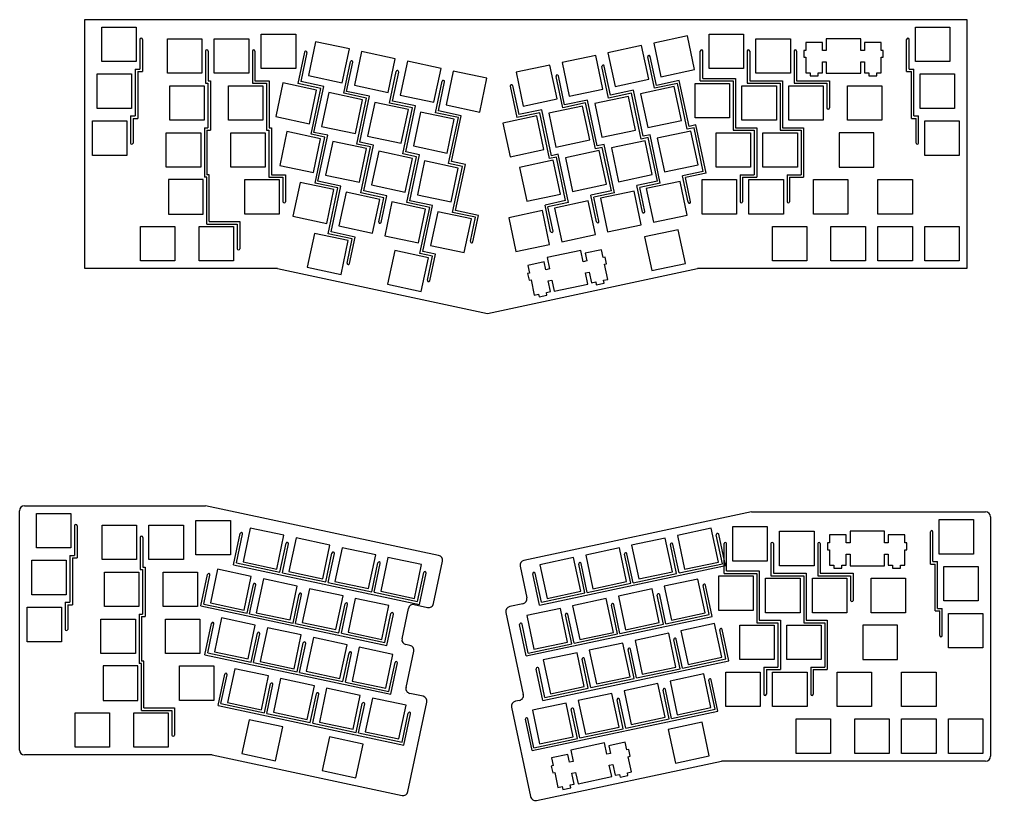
# Model space of a CAD drawing. Extents: x -142 to 266, y -499 to 615.
# Drawn here: x -141.7 to 252.8, y -300.7 to 16.4 of the extents above; entities that cross this region are included whole.
import ezdxf

# ---------------------------------------------------------------- set-up
doc = ezdxf.new("R2010")
doc.units = 0
doc.header["$MEASUREMENT"] = 0

msp = doc.modelspace()

# ---------------------------------------------------------------- linework, layer by layer
at = {"color": 0}
for p, q in [((-115.2, -84.75), (-115.2, 16.41)), ((-115.2, 16.41), (243.14, 16.41)), ((243.14, 16.41), (243.14, -84.75)), ((-108.29, 13.31), (-94.29, 13.31)), ((-108.29, -0.69), (-108.29, 13.31)), ((-94.29, 13.31), (-94.29, -0.69)), ((222.23, 13.31), (236.23, 13.31)), ((222.23, -0.69), (222.23, 13.31)), ((236.23, 13.31), (236.23, -0.69)), ((-92.79, 8.31), (-92.79, -3.74)), ((-91.79, 8.31), (-91.79, -4.74)), ((-81.62, 8.54), (-67.62, 8.54)), ((-81.62, -5.45), (-81.62, 8.54)), ((-67.62, 8.54), (-67.62, -5.45)), ((-62.57, 8.54), (-48.57, 8.54)), ((-62.57, -5.45), (-62.57, 8.54)), ((-48.57, 8.54), (-48.57, -5.45)), ((-43.52, 10.45), (-29.52, 10.45)), ((-43.52, -3.55), (-43.52, 10.45)), ((-29.52, 10.45), (-29.52, -3.55)), ((129.64, 9.75), (115.95, 6.84)), ((132.55, -3.94), (129.64, 9.75)), ((138.41, 10.45), (152.41, 10.45)), ((138.41, -3.55), (138.41, 10.45)), ((152.41, 10.45), (152.41, -3.55)), ((157.46, 8.54), (171.46, 8.54)), ((157.46, -5.45), (157.46, 8.54)), ((171.46, 8.54), (171.46, -5.45)), ((186.04, 8.54), (186.04, 3.84)), ((200.04, 8.54), (186.04, 8.54)), ((200.04, 3.84), (200.04, 8.54)), ((218.68, -4.74), (218.68, 8.31)), ((219.68, -3.74), (219.68, 8.31)), ((-21.41, 7.32), (-24.32, -6.37)), ((-7.72, 4.41), (-21.41, 7.32)), ((-10.63, -9.28), (-7.72, 4.41)), ((111.01, 5.79), (97.31, 2.88)), ((113.92, -7.9), (111.01, 5.79)), ((115.95, 6.84), (118.86, -6.85)), ((184.51, 7.07), (177.76, 7.07)), ((177.76, 7.07), (177.76, 3.84)), ((184.51, 3.84), (184.51, 7.07)), ((208.31, 7.07), (201.56, 7.07)), ((201.56, 7.07), (201.56, 3.84)), ((208.31, 3.84), (208.31, 7.07)), ((-66.12, 3.54), (-66.12, -9.51)), ((-65.12, 3.54), (-65.12, -8.51)), ((-47.07, 3.54), (-47.07, -9.51)), ((-46.07, 3.54), (-46.07, -8.51)), ((-25.93, 3.17), (-28.64, -9.6)), ((-24.95, 2.96), (-27.45, -8.83)), ((-2.78, 3.36), (-5.69, -10.33)), ((10.92, 0.45), (-2.78, 3.36)), ((8, -13.24), (10.92, 0.45)), ((92.37, 1.83), (78.68, -1.08)), ((95.28, -11.86), (92.37, 1.83)), ((97.31, 2.88), (100.22, -10.81)), ((116.23, -11.55), (113.51, 1.21)), ((117, -10.37), (114.49, 1.42)), ((134.86, -8.55), (134.86, 3.54)), ((135.86, -7.55), (135.86, 3.54)), ((153.91, 3.54), (153.91, -9.51)), ((154.91, 3.54), (154.91, -8.51)), ((172.96, 3.54), (172.96, -9.51)), ((173.96, 3.54), (173.96, -8.51)), ((177.76, 3.84), (176.94, 3.84)), ((176.94, 3.84), (176.94, 1.04)), ((176.94, 1.04), (177.76, 1.04)), ((177.76, 1.04), (177.76, -5.22)), ((186.04, 3.84), (184.51, 3.84)), ((201.56, 3.84), (200.04, 3.84)), ((209.14, 3.84), (208.31, 3.84)), ((208.31, -5.22), (208.31, 1.04)), ((208.31, 1.04), (209.14, 1.04)), ((209.14, 1.04), (209.14, 3.84)), ((-94.29, -0.69), (-108.29, -0.69)), ((-94.69, -3.74), (-92.79, -3.74)), ((-94.69, -3.74), (-94.69, -22.79)), ((-29.52, -3.55), (-43.52, -3.55)), ((-10.01, -13.56), (-7.29, -0.79)), ((-8.82, -12.79), (-6.31, -1)), ((15.85, -0.6), (12.94, -14.29)), ((29.55, -3.51), (15.85, -0.6)), ((26.64, -17.2), (29.55, -3.51)), ((73.74, -2.13), (60.05, -5.04)), ((76.65, -15.82), (73.74, -2.13)), ((78.68, -1.08), (81.59, -14.77)), ((97.59, -15.51), (94.88, -2.75)), ((98.36, -14.33), (95.86, -2.54)), ((118.86, -6.85), (132.55, -3.94)), ((152.41, -3.55), (138.41, -3.55)), ((184.51, -5.22), (184.51, -0.76)), ((184.51, -0.76), (186.04, -0.76)), ((186.04, -0.76), (186.04, -5.45)), ((200.04, -5.45), (200.04, -0.76)), ((200.04, -0.76), (201.56, -0.76)), ((201.56, -0.76), (201.56, -5.22)), ((219.68, -3.74), (221.59, -3.74)), ((221.59, -22.79), (221.59, -3.74)), ((236.23, -0.69), (222.23, -0.69)), ((-110.19, -5.74), (-96.19, -5.74)), ((-110.19, -19.74), (-110.19, -5.74)), ((-96.19, -5.74), (-96.19, -19.74)), ((-93.69, -4.74), (-91.79, -4.74)), ((-93.69, -4.74), (-93.69, -23.79)), ((-67.62, -5.45), (-81.62, -5.45)), ((-48.57, -5.45), (-62.57, -5.45)), ((-24.32, -6.37), (-10.63, -9.28)), ((8.63, -17.52), (11.34, -4.75)), ((9.81, -16.74), (12.32, -4.96)), ((34.49, -4.56), (31.58, -18.25)), ((48.18, -7.47), (34.49, -4.56)), ((45.27, -21.17), (48.18, -7.47)), ((60.05, -5.04), (62.96, -18.74)), ((78.96, -19.47), (76.25, -6.71)), ((79.73, -18.29), (77.22, -6.5)), ((135.86, -7.55), (149.2, -7.55)), ((149.2, -7.55), (149.2, -27.56)), ((171.46, -5.45), (157.46, -5.45)), ((177.76, -5.22), (179.49, -5.22)), ((179.49, -5.22), (179.49, -6.42)), ((179.49, -6.42), (182.79, -6.42)), ((182.79, -6.42), (182.79, -5.22)), ((182.79, -5.22), (184.51, -5.22)), ((186.04, -5.45), (200.04, -5.45)), ((201.56, -5.22), (203.29, -5.22)), ((203.29, -5.22), (203.29, -6.42)), ((203.29, -6.42), (206.59, -6.42)), ((206.59, -6.42), (206.59, -5.22)), ((206.59, -5.22), (208.31, -5.22)), ((218.68, -4.74), (220.59, -4.74)), ((220.59, -23.79), (220.59, -4.74)), ((224.14, -5.74), (238.14, -5.74)), ((224.14, -19.74), (224.14, -5.74)), ((238.14, -5.74), (238.14, -19.74)), ((-80.66, -10.51), (-66.66, -10.51)), ((-80.66, -24.5), (-80.66, -10.51)), ((-66.66, -10.51), (-66.66, -24.5)), ((-66.12, -9.51), (-65.16, -9.51)), ((-65.16, -9.51), (-65.16, -27.56)), ((-65.12, -8.51), (-64.16, -8.51)), ((-64.16, -8.51), (-64.16, -28.56)), ((-56.85, -10.51), (-42.85, -10.51)), ((-56.85, -24.5), (-56.85, -10.51)), ((-47.07, -9.51), (-41.35, -9.51)), ((-46.07, -8.51), (-40.35, -8.51)), ((-42.85, -10.51), (-42.85, -24.5)), ((-41.35, -9.51), (-41.35, -28.56)), ((-40.35, -8.51), (-40.35, -27.56)), ((-34.69, -9.33), (-37.6, -23.02)), ((-21, -12.24), (-34.69, -9.33)), ((-19.32, -11.58), (-28.64, -9.6)), ((-18.14, -10.81), (-27.45, -8.83)), ((-23.28, -30.21), (-19.32, -11.58)), ((-22.1, -29.44), (-18.14, -10.81)), ((-5.69, -10.33), (8, -13.24)), ((27.26, -21.48), (29.98, -8.71)), ((28.45, -20.71), (30.95, -8.92)), ((57.61, -10.67), (60.32, -23.44)), ((58.59, -10.46), (61.09, -22.25)), ((100.22, -10.81), (113.92, -7.9)), ((124.28, -10.86), (110.59, -13.77)), ((125.54, -9.57), (116.23, -11.55)), ((116.71, -11.45), (116.71, -11.45)), ((126.31, -8.39), (117, -10.37)), ((127.19, -24.56), (124.28, -10.86)), ((129.5, -28.2), (125.54, -9.57)), ((130.27, -27.01), (126.31, -8.39)), ((132.7, -9.55), (146.7, -9.55)), ((132.7, -23.55), (132.7, -9.55)), ((134.86, -8.55), (148.2, -8.55)), ((146.7, -9.55), (146.7, -23.55)), ((148.2, -8.55), (148.2, -28.56)), ((151.75, -10.51), (165.75, -10.51)), ((151.75, -24.5), (151.75, -10.51)), ((153.91, -9.51), (167.25, -9.51)), ((154.91, -8.51), (168.25, -8.51)), ((165.75, -10.51), (165.75, -24.5)), ((167.25, -9.51), (167.25, -28.56)), ((168.25, -8.51), (168.25, -27.56)), ((170.8, -10.51), (184.8, -10.51)), ((170.8, -24.5), (170.8, -10.51)), ((172.96, -9.51), (186.3, -9.51)), ((173.96, -8.51), (187.3, -8.51)), ((184.8, -10.51), (184.8, -24.5)), ((186.3, -9.51), (186.3, -19.5)), ((187.3, -8.51), (187.3, -19.5)), ((194.61, -10.51), (208.61, -10.51)), ((194.61, -24.5), (194.61, -10.51)), ((208.61, -10.51), (208.61, -24.5)), ((-23.91, -25.94), (-21, -12.24)), ((-16.06, -13.29), (-18.97, -26.99)), ((-2.36, -16.2), (-16.06, -13.29)), ((-0.69, -15.54), (-10.01, -13.56)), ((0.5, -14.77), (-8.82, -12.79)), ((-4.65, -34.17), (-0.69, -15.54)), ((-3.46, -33.4), (0.5, -14.77)), ((12.94, -14.29), (26.64, -17.2)), ((81.59, -14.77), (95.28, -11.86)), ((105.65, -14.82), (91.96, -17.73)), ((106.91, -13.53), (97.59, -15.51)), ((107.68, -12.35), (98.36, -14.33)), ((108.56, -28.52), (105.65, -14.82)), ((110.87, -32.17), (106.91, -13.53)), ((111.64, -30.98), (107.68, -12.35)), ((110.59, -13.77), (113.5, -27.47)), ((116.43, -12.53), (116.43, -12.53)), ((-5.27, -29.9), (-2.36, -16.2)), ((2.58, -17.25), (-0.33, -30.95)), ((16.27, -20.16), (2.58, -17.25)), ((17.95, -19.5), (8.63, -17.52)), ((19.13, -18.73), (9.81, -16.74)), ((13.99, -38.13), (17.95, -19.5)), ((15.17, -37.36), (19.13, -18.73)), ((31.58, -18.25), (45.27, -21.17)), ((62.96, -18.74), (76.65, -15.82)), ((87.02, -18.78), (73.32, -21.7)), ((88.28, -17.49), (78.96, -19.47)), ((89.05, -16.31), (79.73, -18.29)), ((89.93, -32.48), (87.02, -18.78)), ((92.24, -36.13), (88.28, -17.49)), ((93.01, -34.94), (89.05, -16.31)), ((91.96, -17.73), (94.87, -31.43)), ((-96.19, -19.74), (-110.19, -19.74)), ((-96.6, -22.79), (-94.69, -22.79)), ((-96.6, -22.79), (-96.6, -33.79)), ((-37.6, -23.02), (-23.91, -25.94)), ((13.36, -33.86), (16.27, -20.16)), ((21.21, -21.21), (18.3, -34.91)), ((34.9, -24.12), (21.21, -21.21)), ((36.58, -23.46), (27.26, -21.48)), ((37.77, -22.69), (28.45, -20.71)), ((32.62, -42.09), (36.58, -23.46)), ((33.81, -41.32), (37.77, -22.69)), ((68.38, -22.74), (54.69, -25.66)), ((69.64, -21.45), (60.32, -23.44)), ((70.41, -20.27), (61.09, -22.25)), ((71.29, -36.44), (68.38, -22.74)), ((73.6, -40.09), (69.64, -21.45)), ((74.37, -38.9), (70.41, -20.27)), ((73.32, -21.7), (76.23, -35.39)), ((146.7, -23.55), (132.7, -23.55)), ((221.59, -22.79), (223.49, -22.79)), ((223.49, -33.79), (223.49, -22.79)), ((238.14, -19.74), (224.14, -19.74)), ((-112.1, -24.79), (-98.1, -24.79)), ((-112.1, -38.79), (-112.1, -24.79)), ((-98.1, -24.79), (-98.1, -38.79)), ((-95.6, -23.79), (-93.69, -23.79)), ((-95.6, -23.79), (-95.6, -33.79)), ((-66.66, -24.5), (-80.66, -24.5)), ((-66.59, -27.56), (-65.16, -27.56)), ((-66.59, -27.56), (-66.59, -47.61)), ((-42.85, -24.5), (-56.85, -24.5)), ((-40.35, -27.56), (-39.4, -27.56)), ((-39.4, -27.56), (-39.4, -46.61)), ((-18.97, -26.99), (-5.27, -29.9)), ((31.99, -37.82), (34.9, -24.12)), ((54.69, -25.66), (57.6, -39.35)), ((113.5, -27.47), (127.19, -24.56)), ((132.3, -27.61), (129.5, -28.2)), ((133.07, -26.42), (130.27, -27.01)), ((136.05, -45.27), (132.3, -27.61)), ((137.24, -46.04), (133.07, -26.42)), ((149.2, -27.56), (157.77, -27.56)), ((165.75, -24.5), (151.75, -24.5)), ((157.77, -27.56), (157.77, -47.61)), ((168.25, -27.56), (176.82, -27.56)), ((184.8, -24.5), (170.8, -24.5)), ((176.82, -27.56), (176.82, -47.61)), ((208.61, -24.5), (194.61, -24.5)), ((220.59, -23.79), (222.49, -23.79)), ((222.49, -33.79), (222.49, -23.79)), ((226.04, -24.79), (240.04, -24.79)), ((226.04, -38.79), (226.04, -24.79)), ((240.04, -24.79), (240.04, -38.79)), ((-82.09, -29.56), (-68.09, -29.56)), ((-82.09, -43.55), (-82.09, -29.56)), ((-68.09, -29.56), (-68.09, -43.55)), ((-65.59, -28.56), (-64.16, -28.56)), ((-65.59, -28.56), (-65.59, -46.61)), ((-55.9, -29.56), (-41.9, -29.56)), ((-55.9, -43.55), (-55.9, -29.56)), ((-41.9, -29.56), (-41.9, -43.55)), ((-41.35, -28.56), (-40.4, -28.56)), ((-40.4, -28.56), (-40.4, -47.61)), ((-33.06, -29.15), (-35.97, -42.85)), ((-19.37, -32.06), (-33.06, -29.15)), ((-17.69, -31.4), (-23.28, -30.21)), ((-16.51, -30.63), (-22.1, -29.44)), ((-21.65, -50.03), (-17.69, -31.4)), ((-20.47, -49.26), (-16.51, -30.63)), ((-0.33, -30.95), (13.36, -33.86)), ((94.87, -31.43), (108.56, -28.52)), ((114.43, -30.38), (111.64, -30.98)), ((118.61, -50), (114.43, -30.38)), ((131.04, -28.9), (117.35, -31.81)), ((133.95, -42.6), (131.04, -28.9)), ((141.27, -29.56), (155.27, -29.56)), ((141.27, -43.55), (141.27, -29.56)), ((148.2, -28.56), (156.77, -28.56)), ((155.27, -29.56), (155.27, -43.55)), ((156.77, -28.56), (156.77, -46.61)), ((160.32, -29.56), (174.32, -29.56)), ((160.32, -43.55), (160.32, -29.56)), ((167.25, -28.56), (175.82, -28.56)), ((174.32, -29.56), (174.32, -43.55)), ((175.82, -28.56), (175.82, -46.61)), ((191.27, -29.56), (191.27, -43.55)), ((205.28, -29.56), (191.27, -29.56)), ((205.28, -43.55), (205.28, -29.56)), ((-22.28, -45.76), (-19.37, -32.06)), ((-14.43, -33.11), (-17.34, -46.81)), ((-0.73, -36.03), (-14.43, -33.11)), ((0.94, -35.36), (-4.65, -34.17)), ((2.13, -34.59), (-3.46, -33.4)), ((-3.02, -53.99), (0.94, -35.36)), ((-1.83, -53.22), (2.13, -34.59)), ((18.3, -34.91), (31.99, -37.82)), ((20.42, -35.36), (20.42, -35.36)), ((76.23, -35.39), (89.93, -32.48)), ((95.8, -34.34), (93.01, -34.94)), ((99.97, -53.96), (95.8, -34.34)), ((112.41, -32.86), (98.71, -35.77)), ((113.66, -31.57), (110.87, -32.16)), ((111.85, -31.96), (111.85, -31.96)), ((115.32, -46.56), (112.41, -32.86)), ((117.42, -49.23), (113.66, -31.57)), ((117.35, -31.81), (120.26, -45.51)), ((-98.1, -38.79), (-112.1, -38.79)), ((-3.64, -49.72), (-0.73, -36.03)), ((4.21, -37.08), (1.3, -50.77)), ((17.9, -39.99), (4.21, -37.08)), ((19.57, -39.32), (13.99, -38.13)), ((20.76, -38.55), (15.17, -37.36)), ((15.61, -57.95), (19.57, -39.32)), ((16.8, -57.18), (20.76, -38.55)), ((21.39, -35.57), (21.39, -35.57)), ((57.6, -39.35), (71.29, -36.44)), ((77.17, -38.31), (74.37, -38.9)), ((81.34, -57.92), (77.17, -38.31)), ((93.77, -36.82), (80.08, -39.73)), ((95.03, -35.53), (92.24, -36.13)), ((92.45, -37.11), (92.45, -37.11)), ((93.42, -36.9), (93.42, -36.9)), ((96.68, -50.52), (93.77, -36.82)), ((98.78, -53.19), (95.03, -35.53)), ((98.71, -35.77), (101.62, -49.47)), ((240.04, -38.79), (226.04, -38.79)), ((-35.97, -42.85), (-22.28, -45.76)), ((14.99, -53.68), (17.9, -39.99)), ((22.84, -41.04), (19.93, -54.73)), ((36.53, -43.95), (22.84, -41.04)), ((38.21, -43.28), (32.62, -42.09)), ((39.4, -42.51), (33.81, -41.32)), ((34.25, -61.91), (38.21, -43.28)), ((35.43, -61.14), (39.4, -42.51)), ((75.14, -40.78), (61.45, -43.7)), ((76.4, -39.49), (73.6, -40.09)), ((78.05, -54.48), (75.14, -40.78)), ((80.15, -57.15), (76.4, -39.49)), ((80.08, -39.73), (82.99, -53.43)), ((120.26, -45.51), (133.95, -42.6)), ((-68.09, -43.55), (-82.09, -43.55)), ((-64.64, -46.61), (-65.59, -46.61)), ((-64.64, -65.65), (-64.64, -46.61)), ((-41.9, -43.55), (-55.9, -43.55)), ((-39.4, -46.61), (-33.68, -46.61)), ((-33.68, -46.61), (-33.68, -57.6)), ((-17.34, -46.81), (-3.64, -49.72)), ((33.62, -57.64), (36.53, -43.95)), ((61.45, -43.7), (64.36, -57.39)), ((101.62, -49.47), (115.32, -46.56)), ((136.05, -45.27), (127.67, -47.05)), ((129.95, -57.82), (127.67, -47.05)), ((137.24, -46.04), (128.85, -47.82)), ((155.27, -43.55), (141.27, -43.55)), ((151.05, -46.61), (151.05, -57.6)), ((151.05, -46.61), (156.77, -46.61)), ((174.32, -43.55), (160.32, -43.55)), ((170.1, -46.61), (175.82, -46.61)), ((170.1, -46.61), (170.1, -57.6)), ((191.27, -43.55), (205.28, -43.55)), ((-81.14, -48.61), (-81.14, -62.6)), ((-67.14, -48.61), (-81.14, -48.61)), ((-67.14, -62.6), (-67.14, -48.61)), ((-65.64, -47.61), (-66.59, -47.61)), ((-65.64, -66.65), (-65.64, -47.61)), ((-50.18, -48.61), (-36.18, -48.61)), ((-50.18, -62.6), (-50.18, -48.61)), ((-40.4, -47.61), (-34.68, -47.61)), ((-36.18, -48.61), (-36.18, -62.6)), ((-34.68, -47.61), (-34.68, -57.6)), ((-27.71, -49.77), (-30.62, -63.46)), ((-14.01, -52.68), (-27.71, -49.77)), ((-12.34, -52.01), (-21.65, -50.03)), ((-11.15, -51.24), (-20.47, -49.26)), ((-15.11, -69.87), (-11.15, -51.24)), ((1.3, -50.77), (14.99, -53.68)), ((82.99, -53.43), (96.68, -50.52)), ((117.42, -49.23), (109.03, -51.01)), ((111.32, -61.78), (109.03, -51.01)), ((118.61, -50), (110.22, -51.78)), ((126.62, -49.32), (112.92, -52.23)), ((117.63, -50.21), (117.63, -50.21)), ((129.53, -63.01), (126.62, -49.32)), ((130.93, -57.61), (128.85, -47.82)), ((135.55, -48.61), (149.55, -48.61)), ((135.55, -62.6), (135.55, -48.61)), ((149.55, -48.61), (149.55, -62.6)), ((152.05, -47.61), (152.05, -57.6)), ((152.05, -47.61), (157.77, -47.61)), ((154.6, -48.61), (168.6, -48.61)), ((154.6, -62.6), (154.6, -48.61)), ((168.6, -48.61), (168.6, -62.6)), ((171.1, -47.61), (176.82, -47.61)), ((171.1, -47.61), (171.1, -57.6)), ((180.8, -48.61), (194.8, -48.61)), ((180.8, -62.6), (180.8, -48.61)), ((194.8, -48.61), (194.8, -62.6)), ((206.99, -48.61), (220.99, -48.61)), ((206.99, -62.6), (206.99, -48.61)), ((220.99, -48.61), (220.99, -62.6)), ((-16.92, -66.37), (-14.01, -52.68)), ((-16.3, -70.65), (-12.34, -52.01)), ((-9.07, -53.73), (-11.98, -67.42)), ((4.62, -56.64), (-9.07, -53.73)), ((6.3, -55.97), (-3.02, -53.99)), ((7.48, -55.2), (-1.83, -53.22)), ((5.2, -65.96), (7.48, -55.2)), ((19.93, -54.73), (33.62, -57.64)), ((64.36, -57.39), (78.05, -54.48)), ((98.78, -53.19), (90.4, -54.97)), ((92.69, -65.73), (90.4, -54.97)), ((99.97, -53.96), (91.59, -55.74)), ((107.98, -53.28), (94.29, -56.19)), ((99.2, -55.15), (99.2, -55.15)), ((100.18, -54.94), (100.18, -54.94)), ((110.89, -66.97), (107.98, -53.28)), ((112.3, -61.57), (110.22, -51.78)), ((112.92, -52.23), (115.83, -65.92)), ((1.71, -70.33), (4.62, -56.64)), ((4.22, -65.75), (6.3, -55.97)), ((9.56, -57.69), (6.65, -71.38)), ((23.26, -60.6), (9.56, -57.69)), ((24.93, -59.93), (15.61, -57.95)), ((26.12, -59.16), (16.8, -57.18)), ((22.16, -77.8), (26.12, -59.16)), ((80.15, -57.15), (71.77, -58.93)), ((74.05, -69.69), (71.77, -58.93)), ((81.34, -57.92), (72.95, -59.7)), ((89.35, -57.24), (75.65, -60.15)), ((80.57, -59.11), (80.57, -59.11)), ((81.54, -58.9), (81.54, -58.9)), ((92.26, -70.93), (89.35, -57.24)), ((93.66, -65.53), (91.59, -55.74)), ((94.29, -56.19), (97.2, -69.88)), ((-81.14, -62.6), (-67.14, -62.6)), ((-36.18, -62.6), (-50.18, -62.6)), ((20.35, -74.29), (23.26, -60.6)), ((20.97, -78.57), (24.93, -59.93)), ((28.2, -61.65), (25.28, -75.34)), ((41.89, -64.56), (28.2, -61.65)), ((43.56, -63.89), (34.25, -61.91)), ((44.75, -63.12), (35.43, -61.14)), ((70.71, -61.2), (57.02, -64.11)), ((73.62, -74.9), (70.71, -61.2)), ((75.03, -69.49), (72.95, -59.7)), ((75.65, -60.15), (78.56, -73.85)), ((115.83, -65.92), (129.53, -63.01)), ((149.55, -62.6), (135.55, -62.6)), ((168.6, -62.6), (154.6, -62.6)), ((194.8, -62.6), (180.8, -62.6)), ((220.99, -62.6), (206.99, -62.6)), ((-65.64, -66.65), (-53.26, -66.65)), ((-64.64, -65.65), (-52.26, -65.65)), ((-53.26, -66.65), (-53.26, -76.65)), ((-52.26, -65.65), (-52.26, -76.65)), ((-30.62, -63.46), (-16.92, -66.37)), ((38.98, -78.25), (41.89, -64.56)), ((41.49, -73.67), (43.56, -63.89)), ((42.46, -73.88), (44.75, -63.12)), ((57.02, -64.11), (59.93, -77.8)), ((97.2, -69.88), (110.89, -66.97)), ((-92.57, -67.65), (-78.57, -67.65)), ((-92.57, -81.65), (-92.57, -67.65)), ((-78.57, -67.65), (-78.57, -81.65)), ((-68.76, -67.65), (-54.76, -67.65)), ((-68.76, -81.65), (-68.76, -67.65)), ((-54.76, -67.65), (-54.76, -81.65)), ((-21.88, -70.48), (-24.79, -84.17)), ((-8.19, -73.39), (-21.88, -70.48)), ((-6.51, -72.72), (-16.3, -70.65)), ((-5.33, -71.95), (-15.11, -69.87)), ((-11.98, -67.42), (1.71, -70.33)), ((78.56, -73.85), (92.26, -70.93)), ((125.92, -68.94), (112.22, -71.85)), ((128.83, -82.64), (125.92, -68.94)), ((164.13, -67.65), (178.13, -67.65)), ((164.13, -81.65), (164.13, -67.65)), ((178.13, -67.65), (178.13, -81.65)), ((187.94, -67.65), (201.94, -67.65)), ((187.94, -81.65), (187.94, -67.65)), ((201.94, -67.65), (201.94, -81.65)), ((206.99, -67.65), (220.99, -67.65)), ((206.99, -81.65), (206.99, -67.65)), ((220.99, -67.65), (220.99, -81.65)), ((220.99, -67.65), (220.99, -81.65)), ((226.04, -67.65), (240.04, -67.65)), ((226.04, -81.65), (226.04, -67.65)), ((240.04, -67.65), (240.04, -81.65)), ((-11.1, -87.09), (-8.19, -73.39)), ((-8.59, -82.51), (-6.51, -72.72)), ((-7.62, -82.71), (-5.33, -71.95)), ((6.65, -71.38), (20.35, -74.29)), ((59.93, -77.8), (73.62, -74.9)), ((112.22, -71.85), (115.13, -85.55)), ((10.73, -77.41), (7.81, -91.11)), ((24.42, -80.32), (10.73, -77.41)), ((26.1, -79.66), (20.97, -78.57)), ((27.28, -78.89), (22.16, -77.8)), ((24.99, -89.65), (27.28, -78.89)), ((25.28, -75.34), (38.98, -78.25)), ((86.32, -77.36), (72.63, -80.27)), ((87.3, -81.96), (86.32, -77.36)), ((94.72, -77.08), (88.12, -78.48)), ((88.12, -78.48), (88.79, -81.64)), ((95.39, -80.24), (94.72, -77.08)), ((-78.57, -81.65), (-92.57, -81.65)), ((-54.76, -81.65), (-68.76, -81.65)), ((21.51, -94.02), (24.42, -80.32)), ((24.02, -89.44), (26.1, -79.66)), ((71.44, -82.02), (64.84, -83.43)), ((72.11, -85.18), (71.44, -82.02)), ((72.63, -80.27), (73.6, -84.87)), ((88.79, -81.64), (87.3, -81.96)), ((96.2, -80.06), (95.39, -80.24)), ((95.98, -82.97), (96.78, -82.8)), ((96.78, -82.8), (96.2, -80.06)), ((115.13, -85.55), (128.83, -82.64)), ((178.13, -81.65), (164.13, -81.65)), ((201.94, -81.65), (187.94, -81.65)), ((220.99, -81.65), (206.99, -81.65)), ((240.04, -81.65), (226.04, -81.65)), ((-36.97, -84.75), (-115.2, -84.75)), ((-36.97, -84.75), (48.4, -102.91)), ((-24.79, -84.17), (-11.1, -87.09)), ((48.4, -102.91), (133.77, -84.75)), ((65.51, -86.59), (64.7, -86.76)), ((64.7, -86.76), (65.28, -89.5)), ((64.84, -83.43), (65.51, -86.59)), ((73.6, -84.87), (72.11, -85.18)), ((88.26, -86.45), (89.75, -86.14)), ((89.23, -91.05), (88.26, -86.45)), ((89.75, -86.14), (90.68, -90.51)), ((97.28, -89.11), (95.98, -82.97)), ((243.14, -84.75), (133.77, -84.75)), ((65.28, -89.5), (66.09, -89.33)), ((66.09, -89.33), (67.4, -95.46)), ((73.07, -89.68), (74.56, -89.37)), ((74, -94.06), (73.07, -89.68)), ((74.56, -89.37), (75.54, -93.96)), ((90.68, -90.51), (92.36, -90.15)), ((92.36, -90.15), (92.61, -91.33)), ((92.61, -91.33), (95.84, -90.64)), ((95.59, -89.47), (97.28, -89.11)), ((95.84, -90.64), (95.59, -89.47)), ((7.81, -91.11), (21.51, -94.02)), ((72.31, -94.41), (74, -94.06)), ((72.56, -95.59), (72.31, -94.41)), ((75.54, -93.96), (89.23, -91.05)), ((67.4, -95.46), (69.08, -95.1)), ((69.08, -95.1), (69.33, -96.27)), ((69.33, -96.27), (72.56, -95.59)), ((-139.74, -181.02), (-66.17, -181.02)), ((28.56, -201.16), (-66.17, -181.02)), ((-141.74, -280.18), (-141.74, -183.02)), ((-134.83, -184.12), (-120.83, -184.12)), ((-134.83, -198.12), (-134.83, -184.12)), ((-120.83, -184.12), (-120.83, -198.12)), ((155.64, -183.52), (63.16, -203.19)), ((155.64, -183.52), (250.77, -183.52)), ((-119.33, -189.12), (-119.33, -201.17)), ((-118.33, -189.12), (-118.33, -202.17)), ((-108.16, -188.89), (-94.16, -188.89)), ((-108.16, -202.88), (-108.16, -188.89)), ((-94.16, -188.89), (-94.16, -202.88)), ((-89.11, -188.89), (-75.11, -188.89)), ((-89.11, -202.88), (-89.11, -188.89)), ((-75.11, -188.89), (-75.11, -202.88)), ((-70.06, -186.98), (-56.06, -186.98)), ((-70.06, -200.98), (-70.06, -186.98)), ((-56.06, -186.98), (-56.06, -200.98)), ((231.86, -186.62), (245.86, -186.62)), ((231.86, -200.62), (231.86, -186.62)), ((245.86, -186.62), (245.86, -200.62)), ((252.77, -185.52), (252.77, -282.68)), ((-54.76, -205.02), (-52.06, -192.3)), ((-53.57, -204.25), (-51.08, -192.51)), ((-47.96, -190.11), (-50.87, -203.8)), ((-34.27, -193.02), (-47.96, -190.11)), ((-37.18, -206.71), (-34.27, -193.02)), ((139.27, -190.18), (125.57, -193.09)), ((125.57, -193.09), (128.49, -206.78)), ((142.18, -203.87), (139.27, -190.18)), ((143.85, -204.54), (141.36, -192.8)), ((145.04, -205.31), (142.34, -192.59)), ((148.04, -189.48), (162.04, -189.48)), ((148.04, -203.48), (148.04, -189.48)), ((162.04, -189.48), (162.04, -203.48)), ((167.09, -191.38), (181.09, -191.38)), ((167.09, -205.38), (167.09, -191.38)), ((181.09, -191.38), (181.09, -205.38)), ((194.14, -192.85), (187.39, -192.85)), ((187.39, -192.85), (187.39, -196.08)), ((194.14, -196.08), (194.14, -192.85)), ((195.67, -191.38), (195.67, -196.08)), ((209.67, -191.38), (195.67, -191.38)), ((209.67, -196.08), (209.67, -191.38)), ((217.94, -192.85), (211.19, -192.85)), ((211.19, -192.85), (211.19, -196.08)), ((217.94, -196.08), (217.94, -192.85)), ((228.31, -204.67), (228.31, -191.62)), ((229.31, -203.67), (229.31, -191.62)), ((-92.66, -193.89), (-92.66, -206.94)), ((-91.66, -193.89), (-91.66, -205.94)), ((-35.92, -208), (-33.42, -196.27)), ((-34.94, -208.21), (-32.44, -196.47)), ((-29.33, -194.07), (-32.24, -207.76)), ((-15.63, -196.98), (-29.33, -194.07)), ((-18.54, -210.67), (-15.63, -196.98)), ((120.64, -194.14), (106.94, -197.05)), ((106.94, -197.05), (109.85, -210.74)), ((123.55, -207.83), (120.64, -194.14)), ((125.22, -208.5), (122.73, -196.76)), ((126.2, -208.29), (123.7, -196.55)), ((144.49, -208.48), (144.49, -196.38)), ((145.49, -207.48), (145.49, -196.38)), ((163.54, -196.38), (163.54, -209.43)), ((164.54, -196.38), (164.54, -208.43)), ((182.59, -196.38), (182.59, -209.43)), ((183.59, -196.38), (183.59, -208.43)), ((187.39, -196.08), (186.57, -196.08)), ((186.57, -196.08), (186.57, -198.88)), ((195.67, -196.08), (194.14, -196.08)), ((211.19, -196.08), (209.67, -196.08)), ((218.76, -196.08), (217.94, -196.08)), ((218.76, -198.88), (218.76, -196.08)), ((-120.83, -198.12), (-134.83, -198.12)), ((-121.24, -201.17), (-119.33, -201.17)), ((-121.24, -201.17), (-121.24, -220.22)), ((-56.06, -200.98), (-70.06, -200.98)), ((-17.28, -211.96), (-14.79, -200.23)), ((-16.31, -212.17), (-13.81, -200.43)), ((-10.69, -198.03), (-13.6, -211.72)), ((3, -200.94), (-10.69, -198.03)), ((0.09, -214.63), (3, -200.94)), ((102, -198.1), (88.31, -201.01)), ((88.31, -201.01), (91.22, -214.7)), ((104.91, -211.79), (102, -198.1)), ((106.59, -212.46), (104.09, -200.72)), ((107.57, -212.25), (105.07, -200.51)), ((186.57, -198.88), (187.39, -198.88)), ((187.39, -198.88), (187.39, -205.15)), ((194.14, -205.15), (194.14, -200.68)), ((194.14, -200.68), (195.67, -200.68)), ((195.67, -200.68), (195.67, -205.38)), ((209.67, -205.38), (209.67, -200.68)), ((209.67, -200.68), (211.19, -200.68)), ((211.19, -200.68), (211.19, -205.15)), ((217.94, -205.15), (217.94, -198.88)), ((217.94, -198.88), (218.76, -198.88)), ((245.86, -200.62), (231.86, -200.62)), ((-136.74, -203.17), (-122.74, -203.17)), ((-136.74, -217.17), (-136.74, -203.17)), ((-122.74, -203.17), (-122.74, -217.17)), ((-120.24, -202.17), (-118.33, -202.17)), ((-120.24, -202.17), (-120.24, -221.22)), ((-94.16, -202.88), (-108.16, -202.88)), ((-75.11, -202.88), (-89.11, -202.88)), ((-54.76, -205.02), (20.75, -221.07)), ((-53.57, -204.25), (-35.92, -208)), ((-50.87, -203.8), (-37.18, -206.71)), ((1.35, -215.92), (3.85, -204.19)), ((2.33, -216.13), (4.82, -204.39)), ((7.94, -201.99), (5.03, -215.68)), ((21.63, -204.9), (7.94, -201.99)), ((18.72, -218.6), (21.63, -204.9)), ((26.45, -220.75), (30.1, -203.53)), ((83.37, -202.06), (69.67, -204.97)), ((69.67, -204.97), (72.58, -218.66)), ((86.28, -215.75), (83.37, -202.06)), ((87.95, -216.42), (85.46, -204.68)), ((88.93, -216.21), (86.44, -204.47)), ((126.2, -208.29), (143.85, -204.54)), ((128.49, -206.78), (142.18, -203.87)), ((162.04, -203.48), (148.04, -203.48)), ((228.31, -204.67), (230.22, -204.67)), ((229.31, -203.67), (231.22, -203.67)), ((230.22, -223.72), (230.22, -204.67)), ((231.22, -222.72), (231.22, -203.67)), ((-107.21, -207.94), (-93.21, -207.94)), ((-107.21, -221.93), (-107.21, -207.94)), ((-93.21, -207.94), (-93.21, -221.93)), ((-92.66, -206.94), (-91.71, -206.94)), ((-91.71, -206.94), (-91.71, -224.99)), ((-91.66, -205.94), (-90.71, -205.94)), ((-90.71, -205.94), (-90.71, -225.99)), ((-83.4, -207.94), (-69.4, -207.94)), ((-83.4, -221.93), (-83.4, -207.94)), ((-69.4, -207.94), (-69.4, -221.93)), ((-68.04, -221.67), (-65.33, -208.96)), ((-61.24, -206.76), (-64.15, -220.45)), ((-47.54, -209.67), (-61.24, -206.76)), ((-55.87, -205.3), (-55.87, -205.3)), ((-34.94, -208.21), (-17.28, -211.96)), ((-32.24, -207.76), (-18.54, -210.67)), ((19.98, -219.88), (22.48, -208.15)), ((20.75, -221.07), (23.46, -208.35)), ((61.62, -205.56), (64.35, -218.42)), ((69.53, -221.36), (66.83, -208.64)), ((70.3, -220.17), (67.8, -208.44)), ((69.53, -221.36), (145.04, -205.31)), ((107.57, -212.25), (125.22, -208.5)), ((109.85, -210.74), (123.55, -207.83)), ((143.16, -206.22), (143.16, -206.22)), ((144.49, -208.48), (157.83, -208.48)), ((145.49, -207.48), (158.83, -207.48)), ((157.83, -208.48), (157.83, -228.48)), ((158.83, -207.48), (158.83, -227.48)), ((164.54, -208.43), (177.88, -208.43)), ((181.09, -205.38), (167.09, -205.38)), ((177.88, -208.43), (177.88, -227.48)), ((183.59, -208.43), (196.93, -208.43)), ((187.39, -205.15), (189.11, -205.15)), ((189.11, -205.15), (189.11, -206.35)), ((189.11, -206.35), (192.41, -206.35)), ((192.41, -206.35), (192.41, -205.15)), ((192.41, -205.15), (194.14, -205.15)), ((195.67, -205.38), (209.67, -205.38)), ((196.93, -208.43), (196.93, -219.43)), ((211.19, -205.15), (212.91, -205.15)), ((212.91, -205.15), (212.91, -206.35)), ((212.91, -206.35), (216.22, -206.35)), ((216.22, -206.35), (216.22, -205.15)), ((216.22, -205.15), (217.94, -205.15)), ((233.77, -205.67), (247.77, -205.67)), ((233.77, -219.67), (233.77, -205.67)), ((247.77, -205.67), (247.77, -219.67)), ((-66.85, -220.9), (-64.36, -209.17)), ((-50.45, -223.37), (-47.54, -209.67)), ((-49.2, -224.66), (-46.7, -212.92)), ((-42.6, -210.72), (-45.52, -224.42)), ((-28.91, -213.63), (-42.6, -210.72)), ((-16.31, -212.17), (1.35, -215.92)), ((-13.6, -211.72), (0.09, -214.63)), ((88.93, -216.21), (106.59, -212.46)), ((91.22, -214.7), (104.91, -211.79)), ((133.91, -210.79), (120.22, -213.7)), ((124.53, -210.18), (124.53, -210.18)), ((126.06, -212.46), (126.06, -212.46)), ((126.34, -211.38), (126.34, -211.38)), ((136.82, -224.48), (133.91, -210.79)), ((142.32, -209.48), (156.33, -209.48)), ((142.32, -223.48), (142.32, -209.48)), ((156.33, -209.48), (156.33, -223.48)), ((161.37, -210.43), (175.38, -210.43)), ((161.37, -224.43), (161.37, -210.43)), ((163.54, -209.43), (176.88, -209.43)), ((175.38, -210.43), (175.38, -224.43)), ((176.88, -209.43), (176.88, -228.48)), ((180.42, -210.43), (194.43, -210.43)), ((180.42, -224.43), (180.42, -210.43)), ((182.59, -209.43), (195.93, -209.43)), ((194.43, -210.43), (194.43, -224.43)), ((195.93, -209.43), (195.93, -219.43)), ((204.24, -210.43), (218.24, -210.43)), ((204.24, -224.43), (204.24, -210.43)), ((218.24, -210.43), (218.24, -224.43)), ((-48.22, -224.86), (-45.72, -213.13)), ((-31.82, -227.33), (-28.91, -213.63)), ((-30.56, -228.62), (-28.07, -216.88)), ((-23.97, -214.68), (-26.88, -228.38)), ((-10.28, -217.59), (-23.97, -214.68)), ((-18.6, -213.22), (-18.6, -213.22)), ((2.33, -216.13), (19.98, -219.88)), ((5.03, -215.68), (18.72, -218.6)), ((70.3, -220.17), (87.95, -216.42)), ((72.58, -218.66), (86.28, -215.75)), ((115.28, -214.75), (101.59, -217.66)), ((105.9, -214.14), (105.9, -214.14)), ((118.19, -228.45), (115.28, -214.75)), ((120.22, -213.7), (123.13, -227.4)), ((138.5, -225.15), (136, -213.41)), ((139.68, -225.92), (136.98, -213.2)), ((-122.74, -217.17), (-136.74, -217.17)), ((-123.14, -220.22), (-121.24, -220.22)), ((-123.14, -220.22), (-123.14, -231.22)), ((-66.85, -220.9), (-49.2, -224.66)), ((-64.15, -220.45), (-50.45, -223.37)), ((-29.58, -228.83), (-27.09, -217.09)), ((-13.19, -231.29), (-10.28, -217.59)), ((-11.93, -232.58), (-9.43, -220.84)), ((-5.34, -218.64), (-8.25, -232.34)), ((8.36, -221.55), (-5.34, -218.64)), ((0.04, -217.18), (0.04, -217.18)), ((26.45, -220.75), (26.45, -220.75)), ((62.81, -220.79), (57.41, -221.94)), ((96.65, -218.71), (82.95, -221.62)), ((99.56, -232.41), (96.65, -218.71)), ((101.59, -217.66), (104.5, -231.36)), ((119.86, -229.11), (117.37, -217.37)), ((120.84, -228.9), (118.35, -217.17)), ((247.77, -219.67), (233.77, -219.67)), ((-138.64, -222.22), (-124.64, -222.22)), ((-138.64, -236.22), (-138.64, -222.22)), ((-124.64, -222.22), (-124.64, -236.22)), ((-122.14, -221.22), (-120.24, -221.22)), ((-122.14, -221.22), (-122.14, -231.22)), ((-93.21, -221.93), (-107.21, -221.93)), ((-69.4, -221.93), (-83.4, -221.93)), ((-68.04, -221.67), (7.48, -237.72)), ((-48.22, -224.86), (-30.56, -228.62)), ((-45.52, -224.42), (-31.82, -227.33)), ((-10.95, -232.79), (-8.45, -221.05)), ((5.45, -235.25), (8.36, -221.55)), ((6.71, -236.54), (9.2, -224.8)), ((13.68, -235), (16.3, -222.68)), ((16.3, -222.68), (16.3, -222.68)), ((18.67, -221.14), (18.67, -221.14)), ((18.67, -221.14), (24.07, -222.29)), ((55.87, -224.31), (62.96, -257.67)), ((78.01, -222.67), (64.32, -225.58)), ((80.92, -236.37), (78.01, -222.67)), ((82.95, -221.62), (85.86, -235.32)), ((101.23, -233.07), (98.74, -221.33)), ((102.21, -232.86), (99.71, -221.13)), ((123.13, -227.4), (136.82, -224.48)), ((156.33, -223.48), (142.32, -223.48)), ((175.38, -224.43), (161.37, -224.43)), ((194.43, -224.43), (180.42, -224.43)), ((218.24, -224.43), (204.24, -224.43)), ((230.22, -223.72), (232.12, -223.72)), ((231.22, -222.72), (233.12, -222.72)), ((232.12, -233.72), (232.12, -223.72)), ((233.12, -233.72), (233.12, -222.72)), ((235.67, -224.72), (249.67, -224.72)), ((235.67, -238.72), (235.67, -224.72)), ((249.67, -224.72), (249.67, -238.72)), ((-108.64, -226.99), (-94.64, -226.99)), ((-108.64, -240.98), (-108.64, -226.99)), ((-94.64, -226.99), (-94.64, -240.98)), ((-93.14, -224.99), (-91.71, -224.99)), ((-93.14, -224.99), (-93.14, -245.04)), ((-92.14, -225.99), (-90.71, -225.99)), ((-92.14, -225.99), (-92.14, -244.04)), ((-82.45, -226.99), (-68.45, -226.99)), ((-82.45, -240.98), (-82.45, -226.99)), ((-68.45, -226.99), (-68.45, -240.98)), ((-66.41, -241.5), (-63.7, -228.78)), ((-59.61, -226.58), (-62.52, -240.28)), ((-45.91, -229.49), (-59.61, -226.58)), ((-26.88, -228.38), (-13.19, -231.29)), ((7.48, -237.72), (10.18, -225.01)), ((64.17, -241.97), (139.68, -225.92)), ((64.32, -225.58), (67.23, -239.28)), ((82.6, -237.03), (80.1, -225.29)), ((83.58, -236.82), (81.08, -225.09)), ((104.5, -231.36), (118.19, -228.45)), ((120.84, -228.9), (138.5, -225.15)), ((137.81, -226.83), (137.81, -226.83)), ((157.83, -228.48), (166.4, -228.48)), ((158.83, -227.48), (167.4, -227.48)), ((166.4, -228.48), (166.4, -246.53)), ((167.4, -227.48), (167.4, -247.53)), ((176.88, -228.48), (185.45, -228.48)), ((177.88, -227.48), (186.45, -227.48)), ((185.45, -228.48), (185.45, -246.53)), ((186.45, -227.48), (186.45, -247.53)), ((-65.22, -240.73), (-62.73, -228.99)), ((-48.83, -243.19), (-45.91, -229.49)), ((-47.57, -244.48), (-45.07, -232.74)), ((-40.97, -230.54), (-43.89, -244.24)), ((-27.28, -233.46), (-40.97, -230.54)), ((-31.87, -229.87), (-31.87, -229.87)), ((-29.58, -228.82), (-11.93, -232.58)), ((-8.25, -232.34), (5.45, -235.25)), ((64.17, -241.97), (61.47, -229.26)), ((64.94, -240.79), (62.45, -229.05)), ((85.86, -235.32), (99.56, -232.41)), ((102.21, -232.86), (119.86, -229.11)), ((119.17, -230.79), (119.17, -230.79)), ((121.48, -231.89), (121.48, -231.88)), ((140.67, -228.83), (126.97, -231.74)), ((126.97, -231.74), (129.89, -245.44)), ((143.58, -242.52), (140.67, -228.83)), ((145.25, -243.19), (142.76, -231.45)), ((146.44, -243.96), (143.74, -231.24)), ((150.9, -229.48), (164.9, -229.48)), ((150.9, -243.48), (150.9, -229.48)), ((164.9, -229.48), (164.9, -243.48)), ((169.95, -229.48), (183.95, -229.48)), ((169.95, -243.48), (169.95, -229.48)), ((183.95, -229.48), (183.95, -243.48)), ((200.9, -229.48), (200.9, -243.48)), ((214.9, -229.48), (200.9, -229.48)), ((214.9, -243.48), (214.9, -229.48)), ((-124.64, -236.22), (-138.64, -236.22)), ((-46.59, -244.69), (-44.09, -232.95)), ((-30.19, -247.15), (-27.28, -233.46)), ((-28.93, -248.44), (-26.44, -236.7)), ((-22.34, -234.51), (-25.25, -248.2)), ((-8.65, -237.42), (-22.34, -234.51)), ((-13.24, -233.83), (-13.24, -233.83)), ((-10.95, -232.79), (6.71, -236.54)), ((-6.13, -232.79), (-6.13, -232.79)), ((-5.15, -233), (-5.15, -233)), ((67.23, -239.28), (80.92, -236.37)), ((83.58, -236.82), (101.23, -233.07)), ((100.54, -234.75), (100.54, -234.75)), ((122.03, -232.79), (108.34, -235.7)), ((108.34, -235.7), (111.25, -249.4)), ((124.95, -246.49), (122.03, -232.79)), ((126.62, -247.15), (124.13, -235.41)), ((127.6, -246.94), (125.1, -235.21)), ((-62.52, -240.28), (-48.83, -243.19)), ((-27.95, -248.65), (-25.46, -236.91)), ((-11.56, -251.11), (-8.65, -237.42)), ((-3.71, -238.47), (-6.62, -252.16)), ((9.99, -241.38), (-3.71, -238.47)), ((3.02, -239.33), (3.02, -239.33)), ((5.39, -237.79), (5.39, -237.79)), ((13.17, -237.4), (13.17, -237.4)), ((16.9, -237.73), (15.22, -237.38)), ((15.31, -254.83), (18.44, -240.1)), ((16.9, -237.73), (16.9, -237.73)), ((18.44, -240.1), (18.44, -240.1)), ((64.94, -240.79), (82.6, -237.03)), ((103.4, -236.75), (89.71, -239.66)), ((89.71, -239.66), (92.62, -253.36)), ((102.07, -237.03), (102.07, -237.03)), ((103.05, -236.83), (103.05, -236.83)), ((106.31, -250.45), (103.4, -236.75)), ((107.99, -251.11), (105.49, -239.37)), ((108.97, -250.9), (106.47, -239.17)), ((249.67, -238.72), (235.67, -238.72)), ((-94.64, -240.98), (-108.64, -240.98)), ((-91.19, -244.04), (-92.14, -244.04)), ((-91.19, -263.08), (-91.19, -244.04)), ((-68.45, -240.98), (-82.45, -240.98)), ((-66.41, -241.5), (9.11, -257.55)), ((-65.22, -240.73), (-47.57, -244.48)), ((-43.89, -244.24), (-30.19, -247.15)), ((-10.3, -252.4), (-7.8, -240.66)), ((-9.32, -252.61), (-6.82, -240.87)), ((7.08, -255.07), (9.99, -241.38)), ((70.93, -260.01), (146.44, -243.96)), ((84.77, -240.71), (71.07, -243.62)), ((71.07, -243.62), (73.98, -257.32)), ((87.68, -254.41), (84.77, -240.71)), ((89.35, -255.07), (86.86, -243.34)), ((90.33, -254.86), (87.84, -243.13)), ((127.6, -246.94), (145.25, -243.19)), ((129.89, -245.44), (143.58, -242.52)), ((164.9, -243.48), (150.9, -243.48)), ((183.95, -243.48), (169.95, -243.48)), ((200.9, -243.48), (214.9, -243.48)), ((-107.69, -246.04), (-107.69, -260.03)), ((-93.69, -246.04), (-107.69, -246.04)), ((-93.69, -260.03), (-93.69, -246.04)), ((-92.19, -245.04), (-93.14, -245.04)), ((-92.19, -264.08), (-92.19, -245.04)), ((-76.73, -246.04), (-62.73, -246.04)), ((-76.73, -260.03), (-76.73, -246.04)), ((-62.73, -246.04), (-62.73, -260.03)), ((-54.25, -247.2), (-57.16, -260.89)), ((-40.56, -250.11), (-54.25, -247.2)), ((-46.59, -244.69), (-28.93, -248.44)), ((-25.25, -248.2), (-11.56, -251.11)), ((8.34, -256.36), (10.83, -244.62)), ((9.11, -257.55), (11.81, -244.83)), ((70.93, -260.01), (68.23, -247.3)), ((71.7, -258.83), (69.2, -247.09)), ((108.97, -250.9), (126.62, -247.15)), ((111.25, -249.4), (124.95, -246.49)), ((144.56, -244.87), (144.56, -244.87)), ((145.18, -248.53), (159.18, -248.53)), ((145.18, -262.53), (145.18, -248.53)), ((159.18, -248.53), (159.18, -262.53)), ((160.68, -246.53), (160.68, -257.53)), ((160.68, -246.53), (166.4, -246.53)), ((161.68, -247.53), (161.68, -257.53)), ((161.68, -247.53), (167.4, -247.53)), ((164.23, -248.53), (178.23, -248.53)), ((164.23, -262.53), (164.23, -248.53)), ((178.23, -248.53), (178.23, -262.53)), ((179.73, -246.53), (185.45, -246.53)), ((179.73, -246.53), (179.73, -257.53)), ((180.73, -247.53), (186.45, -247.53)), ((180.73, -247.53), (180.73, -257.53)), ((190.43, -248.53), (204.43, -248.53)), ((190.43, -262.53), (190.43, -248.53)), ((204.43, -248.53), (204.43, -262.53)), ((216.62, -248.53), (230.62, -248.53)), ((216.62, -262.53), (216.62, -248.53)), ((230.62, -248.53), (230.62, -262.53)), ((-61.05, -262.11), (-58.35, -249.39)), ((-59.87, -261.34), (-57.37, -249.6)), ((-43.47, -263.8), (-40.56, -250.11)), ((-35.62, -251.16), (-38.53, -264.85)), ((-21.92, -254.07), (-35.62, -251.16)), ((-30.25, -249.69), (-30.25, -249.69)), ((-27.95, -248.65), (-10.3, -252.4)), ((-6.62, -252.16), (7.08, -255.07)), ((90.33, -254.86), (107.99, -251.11)), ((92.62, -253.36), (106.31, -250.45)), ((136.24, -249.25), (122.55, -252.16)), ((122.55, -252.16), (125.46, -265.85)), ((125.93, -248.83), (125.93, -248.83)), ((139.15, -262.94), (136.24, -249.25)), ((140.83, -263.61), (138.33, -251.87)), ((142.02, -264.38), (139.31, -251.66)), ((-42.21, -265.09), (-39.72, -253.35)), ((-41.23, -265.3), (-38.74, -253.56)), ((-24.84, -267.76), (-21.92, -254.07)), ((-16.98, -255.12), (-19.89, -268.81)), ((-3.29, -258.03), (-16.98, -255.12)), ((-11.61, -253.65), (-11.61, -253.65)), ((-9.32, -252.61), (8.34, -256.36)), ((15.31, -254.83), (15.31, -254.83)), ((71.7, -258.83), (89.35, -255.07)), ((73.98, -257.32), (87.68, -254.41)), ((117.61, -253.21), (103.92, -256.12)), ((103.92, -256.12), (106.83, -269.81)), ((107.3, -252.79), (107.3, -252.79)), ((108.83, -255.07), (108.83, -255.07)), ((109.81, -254.87), (109.81, -254.87)), ((120.52, -266.9), (117.61, -253.21)), ((122.2, -267.57), (119.7, -255.83)), ((123.17, -267.36), (120.68, -255.62)), ((-107.69, -260.03), (-93.69, -260.03)), ((-62.73, -260.03), (-76.73, -260.03)), ((-23.58, -269.05), (-21.08, -257.32)), ((-22.6, -269.26), (-20.1, -257.52)), ((-6.2, -271.72), (-3.29, -258.03)), ((1.65, -259.08), (-1.26, -272.77)), ((15.34, -261.99), (1.65, -259.08)), ((4.65, -259.16), (4.65, -259.16)), ((7.02, -257.62), (7.02, -257.61)), ((14.8, -257.22), (14.8, -257.22)), ((22.25, -258.35), (16.85, -257.2)), ((16.85, -257.2), (16.85, -257.2)), ((61.42, -260.04), (59.74, -260.4)), ((98.98, -257.17), (85.28, -260.08)), ((85.28, -260.08), (88.19, -273.77)), ((90.2, -259.03), (90.2, -259.03)), ((91.17, -258.83), (91.17, -258.83)), ((101.89, -270.86), (98.98, -257.17)), ((103.56, -271.53), (101.07, -259.79)), ((104.54, -271.32), (102.05, -259.58)), ((-92.19, -264.08), (-79.8, -264.08)), ((-91.19, -263.08), (-78.8, -263.08)), ((-79.8, -264.08), (-79.8, -274.08)), ((-78.8, -263.08), (-78.8, -274.08)), ((-61.05, -262.11), (14.46, -278.16)), ((-59.87, -261.34), (-42.21, -265.09)), ((-57.16, -260.89), (-43.47, -263.8)), ((-4.94, -273.01), (-2.45, -261.28)), ((-3.96, -273.22), (-1.47, -261.48)), ((12.43, -275.68), (15.34, -261.99)), ((16.07, -297.06), (23.79, -260.72)), ((58.2, -262.77), (65.93, -299.11)), ((80.34, -261.13), (66.65, -264.04)), ((66.65, -264.04), (69.56, -277.73)), ((83.25, -274.82), (80.34, -261.13)), ((84.93, -275.49), (82.43, -263.75)), ((85.91, -275.28), (83.41, -263.54)), ((123.17, -267.36), (140.83, -263.61)), ((125.46, -265.85), (139.15, -262.94)), ((159.18, -262.53), (145.18, -262.53)), ((178.23, -262.53), (164.23, -262.53)), ((204.43, -262.53), (190.43, -262.53)), ((230.62, -262.53), (216.62, -262.53)), ((-119.12, -265.08), (-105.12, -265.08)), ((-119.12, -279.08), (-119.12, -265.08)), ((-105.12, -265.08), (-105.12, -279.08)), ((-95.31, -265.08), (-81.3, -265.08)), ((-95.31, -279.08), (-95.31, -265.08)), ((-81.3, -265.08), (-81.3, -279.08)), ((-48.43, -267.91), (-51.34, -281.6)), ((-34.74, -270.82), (-48.43, -267.91)), ((-41.23, -265.3), (-23.58, -269.05)), ((-38.53, -264.85), (-24.84, -267.76)), ((13.69, -276.97), (16.19, -265.24)), ((14.46, -278.16), (17.16, -265.44)), ((66.5, -280.43), (63.8, -267.71)), ((67.27, -279.24), (64.78, -267.5)), ((66.5, -280.43), (142.02, -264.38)), ((104.54, -271.32), (122.2, -267.57)), ((106.83, -269.81), (120.52, -266.9)), ((140.14, -265.29), (140.14, -265.29)), ((173.76, -267.58), (187.76, -267.58)), ((173.76, -281.58), (173.76, -267.58)), ((187.76, -267.58), (187.76, -281.58)), ((197.57, -267.58), (211.57, -267.58)), ((197.57, -281.58), (197.57, -267.58)), ((211.57, -267.58), (211.57, -281.58)), ((216.62, -267.58), (230.62, -267.58)), ((216.62, -281.58), (216.62, -267.58)), ((230.62, -267.58), (230.62, -281.58)), ((230.62, -267.58), (230.62, -281.58)), ((235.67, -267.58), (249.67, -267.58)), ((235.67, -281.58), (235.67, -267.58)), ((249.67, -267.58), (249.67, -281.58)), ((-37.65, -284.52), (-34.74, -270.82)), ((-24.89, -270.31), (-24.89, -270.31)), ((-22.6, -269.26), (-4.94, -273.01)), ((-19.89, -268.81), (-6.2, -271.72)), ((85.91, -275.28), (103.56, -271.53)), ((88.19, -273.77), (101.89, -270.86)), ((121.51, -269.25), (121.51, -269.25)), ((135.55, -268.87), (121.85, -271.78)), ((121.85, -271.78), (124.76, -285.48)), ((138.46, -282.56), (135.55, -268.87)), ((-15.82, -274.84), (-18.73, -288.54)), ((-2.13, -277.75), (-15.82, -274.84)), ((-6.26, -274.27), (-6.26, -274.27)), ((-3.96, -273.22), (13.69, -276.97)), ((-1.26, -272.77), (12.43, -275.68)), ((67.27, -279.24), (84.93, -275.49)), ((69.56, -277.73), (83.25, -274.82)), ((102.87, -273.21), (102.87, -273.21)), ((-105.12, -279.08), (-119.12, -279.08)), ((-81.3, -279.08), (-95.31, -279.08)), ((-5.04, -291.45), (-2.13, -277.75)), ((10, -279.77), (10, -279.77)), ((12.38, -278.23), (12.38, -278.23)), ((20.15, -277.84), (20.15, -277.84)), ((95.95, -277.29), (82.26, -280.2)), ((96.93, -281.88), (95.95, -277.29)), ((104.35, -277), (97.75, -278.41)), ((97.75, -278.41), (98.42, -281.57)), ((105.02, -280.16), (104.35, -277)), ((105.83, -279.99), (105.02, -280.16)), ((106.41, -282.73), (105.83, -279.99)), ((-63.51, -282.18), (-139.74, -282.18)), ((-63.51, -282.18), (13.7, -298.6)), ((-51.34, -281.6), (-37.65, -284.52)), ((81.07, -281.95), (74.47, -283.36)), ((74.47, -283.36), (75.14, -286.51)), ((81.74, -285.11), (81.07, -281.95)), ((82.26, -280.2), (83.23, -284.79)), ((98.42, -281.57), (96.93, -281.88)), ((105.6, -282.9), (106.41, -282.73)), ((106.91, -289.03), (105.6, -282.9)), ((124.76, -285.48), (138.46, -282.56)), ((187.76, -281.58), (173.76, -281.58)), ((211.57, -281.58), (197.57, -281.58)), ((230.62, -281.58), (216.62, -281.58)), ((249.67, -281.58), (235.67, -281.58)), ((68.3, -300.65), (143.4, -284.68)), ((75.14, -286.51), (74.33, -286.69)), ((74.33, -286.69), (74.91, -289.43)), ((83.23, -284.79), (81.74, -285.11)), ((97.88, -286.38), (99.38, -286.07)), ((98.86, -290.98), (97.88, -286.38)), ((99.38, -286.07), (100.31, -290.44)), ((250.77, -284.68), (143.4, -284.68)), ((-18.73, -288.54), (-5.04, -291.45)), ((74.91, -289.43), (75.72, -289.25)), ((75.72, -289.25), (77.02, -295.39)), ((82.7, -289.61), (84.19, -289.29)), ((83.63, -293.98), (82.7, -289.61)), ((84.19, -289.29), (85.17, -293.89)), ((85.17, -293.89), (98.86, -290.98)), ((100.31, -290.44), (101.99, -290.08)), ((101.99, -290.08), (102.24, -291.25)), ((102.24, -291.25), (105.47, -290.57)), ((105.22, -289.39), (106.91, -289.03)), ((105.47, -290.57), (105.22, -289.39)), ((77.02, -295.39), (78.71, -295.03)), ((78.71, -295.03), (78.96, -296.2)), ((78.96, -296.2), (82.19, -295.52)), ((81.94, -294.34), (83.63, -293.98)), ((82.19, -295.52), (81.94, -294.34)), ((13.7, -298.6), (13.7, -298.6)), ((16.07, -297.06), (16.07, -297.06)), ((65.93, -299.11), (65.93, -299.11)), ((68.3, -300.65), (68.3, -300.65))]:
    msp.add_line(p, q, dxfattribs=at)
at = {"linetype": 'Continuous'}
for centre, radius, start, end in [((-92.29, 8.31), 0.5, 0, 180), ((219.18, 8.31), 0.5, 0, 180), ((-65.62, 3.54), 0.5, 0, 180), ((-46.57, 3.54), 0.5, 0, 180), ((135.36, 3.54), 0.5, 0, 180), ((154.41, 3.54), 0.5, 0, 180), ((173.46, 3.54), 0.5, 0, 180), ((-25.44, 3.07), 0.5, 347.9987, 168.0017), ((114, 1.32), 0.5, 11.9958, 191.9958), ((-6.8, -0.9), 0.5, 347.9987, 167.9988), ((95.37, -2.64), 0.5, 12.0053, 192.0053), ((11.83, -4.86), 0.5, 347.9959, 167.9987), ((76.73, -6.61), 0.5, 11.9972, 191.9972), ((30.46, -8.82), 0.5, 347.9985, 167.9985), ((58.1, -10.57), 0.5, 11.9972, 191.9972), ((186.8, -19.5), 0.5, 180, 0), ((-96.1, -33.79), 0.5, 180, 0), ((222.99, -33.79), 0.5, 180, 0), ((-34.18, -57.6), 0.5, 180, 0), ((130.44, -57.71), 0.5, 191.996, 11.996), ((151.55, -57.6), 0.5, 180, 0), ((170.6, -57.6), 0.5, 180, 0), ((111.81, -61.67), 0.5, 192.0054, 12.0054), ((4.71, -65.86), 0.5, 167.9947, 347.9947), ((93.18, -65.63), 0.5, 191.9973, 11.9973), ((74.54, -69.59), 0.5, 191.9962, 11.9962), ((41.97, -73.78), 0.5, 168.0027, 348.0027), ((-52.76, -76.65), 0.5, 180, 0), ((-8.1, -82.61), 0.5, 167.9949, 347.9998), ((24.51, -89.55), 0.5, 167.9949, 348.0053), ((-139.74, -183.02), 2, 90, 180), ((250.77, -185.52), 2, 0, 90), ((-118.83, -189.12), 0.5, 0, 180), ((-51.57, -192.41), 0.5, 347.9985, 167.9985), ((141.85, -192.7), 0.5, 11.9985, 191.9985), ((228.81, -191.62), 0.5, 0, 180), ((-92.16, -193.89), 0.5, 0, 180), ((-32.93, -196.37), 0.5, 347.9985, 167.9985), ((123.22, -196.66), 0.5, 11.9985, 191.9985), ((144.99, -196.38), 0.5, 0, 180), ((164.04, -196.38), 0.5, 0, 180), ((183.09, -196.38), 0.5, 0, 180), ((-14.3, -200.33), 0.5, 347.9985, 167.9985), ((28.15, -203.12), 2, 348.004, 77.9987), ((104.58, -200.62), 0.5, 11.9985, 191.9985), ((4.33, -204.29), 0.5, 347.9985, 167.9985), ((63.58, -205.14), 2, 102.0042, 191.9972), ((85.95, -204.58), 0.5, 11.9985, 191.9985), ((-64.84, -209.06), 0.5, 347.9985, 167.9985), ((22.97, -208.25), 0.5, 347.9985, 167.9985), ((67.31, -208.54), 0.5, 11.9985, 191.9985), ((-46.21, -213.02), 0.5, 347.9985, 167.9985), ((136.49, -213.31), 0.5, 11.9985, 191.9985), ((-27.58, -216.98), 0.5, 347.9985, 167.9985), ((117.86, -217.27), 0.5, 11.9985, 191.9985), ((-8.94, -220.94), 0.5, 347.9985, 167.9985), ((24.49, -220.33), 2, 257.9962, 348.004), ((62.4, -218.83), 2, 281.9995, 11.9972), ((99.23, -221.23), 0.5, 11.9985, 191.9985), ((196.43, -219.43), 0.5, 180, 0), ((9.69, -224.9), 0.5, 347.9985, 167.9985), ((18.25, -223.1), 2, 77.9962, 168.0027), ((57.83, -223.9), 2, 101.9995, 191.9963), ((80.59, -225.19), 0.5, 11.9985, 191.9985), ((-63.21, -228.88), 0.5, 347.9985, 167.9985), ((61.96, -229.15), 0.5, 11.9985, 191.9985), ((-122.64, -231.22), 0.5, 180, 0), ((-44.58, -232.84), 0.5, 347.9985, 167.9985), ((143.25, -231.35), 0.5, 11.9985, 191.9985), ((-25.95, -236.81), 0.5, 347.9985, 167.9985), ((15.63, -235.42), 2, 168.0027, 258.0023), ((124.62, -235.31), 0.5, 11.9985, 191.9985), ((232.62, -233.72), 0.5, 180, 0), ((-7.31, -240.77), 0.5, 347.9985, 167.9985), ((16.48, -239.69), 2, 347.9946, 78.0023), ((105.98, -239.27), 0.5, 11.9985, 191.9985), ((11.32, -244.73), 0.5, 347.9985, 167.9985), ((87.35, -243.23), 0.5, 11.9985, 191.9985), ((68.71, -247.19), 0.5, 11.9985, 191.9985), ((-57.86, -249.5), 0.5, 347.9985, 167.9985), ((138.82, -251.76), 0.5, 11.9985, 191.9985), ((-39.23, -253.46), 0.5, 347.9985, 167.9985), ((17.26, -255.24), 2, 167.9946, 258.0005), ((120.19, -255.72), 0.5, 11.9985, 191.9985), ((-20.59, -257.42), 0.5, 347.9985, 167.9985), ((21.84, -260.3), 2, 348.0027, 78.0005), ((61, -258.08), 2, 281.9963, 11.9986), ((101.56, -259.69), 0.5, 11.9985, 191.9985), ((161.18, -257.53), 0.5, 180, 0), ((180.23, -257.53), 0.5, 180, 0), ((-1.96, -261.38), 0.5, 347.9985, 167.9985), ((60.16, -262.35), 2, 102.0014, 192.0014), ((82.92, -263.65), 0.5, 11.9985, 191.9985), ((16.68, -265.34), 0.5, 347.9985, 167.9985), ((64.29, -267.61), 0.5, 11.9985, 191.9985), ((-79.3, -274.08), 0.5, 180, 0), ((-139.74, -280.18), 2, 180, 270), ((250.77, -282.68), 2, 270, 0), ((14.11, -296.65), 2, 257.9949, 348.0027), ((67.88, -298.69), 2, 192.0014, 282.0034)]:
    msp.add_arc(centre, radius, start, end, dxfattribs=at)

doc.saveas('drawing.dxf')
